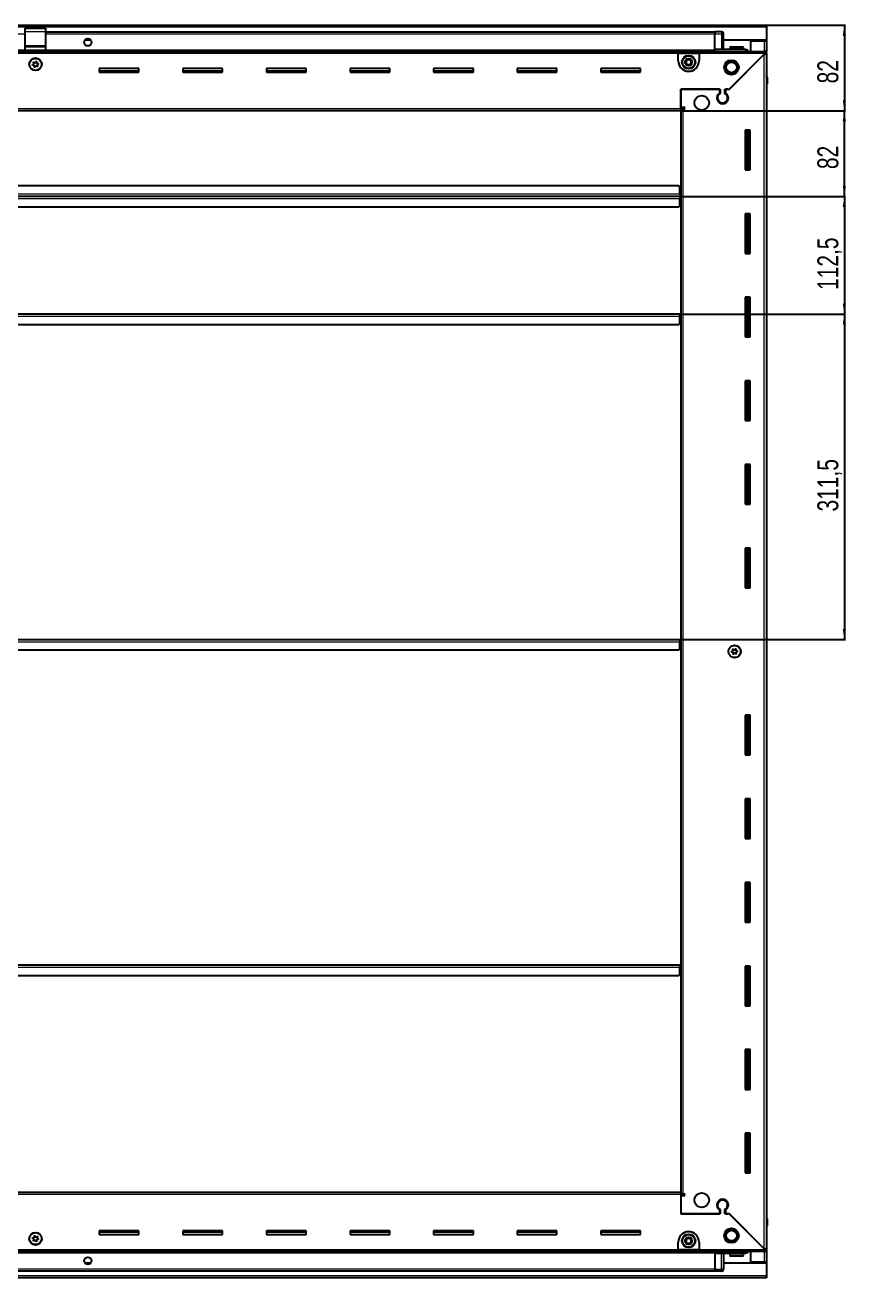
# Model space of a CAD drawing. Header units: millimetres. Extents: x 1219 to 6674, y -1682 to 1935.
# Drawn here: x 5888 to 6674, y 577 to 1776 of the extents above; entities that cross this region are included whole.
import ezdxf

# ---------------------------------------------------------------- set-up
doc = ezdxf.new("R2010")
doc.units = ezdxf.units.MM
doc.layers.add('FORMAT', color=7, linetype='Continuous')
doc.styles.add('SLDTEXTSTYLE0', font='TXT', dxfattribs={"width": 0.75})
doc.dimstyles.new('SLDDIMSTYLE0', dxfattribs={"dimtxt": 20, "dimasz": 10, "dimexe": 0, "dimexo": 0.0625, "dimgap": 5, "dimtad": 2, "dimdec": 1, "dimrnd": 1e-09, "dimzin": 12, "dimdsep": 46, "dimtxsty": 'SLDTEXTSTYLE0', "dimsah": 1, "dimcen": 0.09, "dimadec": 0, "dimazin": 3, "dimtfac": 1, "dimtofl": 0, "dimtmove": 0, "dimatfit": 3, "dimfxl": 0, "dimfrac": 2, "dimtolj": 1, "dimtzin": 12, "dimarcsym": 0})

# ---------------------------------------------------------------- blocks, each defined once
blk = doc.blocks.new('_D_7')
at = {"layer": 'FORMAT'}
for p, q in [((6598, 1775.8), (6673.5, 1775.8)), ((6672.5, 1775.8), (6672.5, 1693.8)), ((6516, 1693.8), (6673.5, 1693.8))]:
    blk.add_line(p, q, dxfattribs=at)
for points in [[(6672.5, 1775.8), (6671, 1765.8), (6674, 1765.8)], [(6672.5, 1693.8), (6674, 1703.8), (6671, 1703.8)]]:
    blk.add_solid(points, dxfattribs=at)
at = {"layer": 'FORMAT', "insert": (6646.7, 1720), "char_height": 20, "attachment_point": 1, "rotation": 90, "style": 'SLDTEXTSTYLE0'}
blk.add_mtext('82', dxfattribs=at)
blk = doc.blocks.new('_D_8')
at = {"layer": 'FORMAT'}
for p, q in [((6516, 1693.8), (6673.5, 1693.8)), ((6672.5, 1611.8), (6672.5, 1693.8)), ((6515, 1611.8), (6673.5, 1611.8))]:
    blk.add_line(p, q, dxfattribs=at)
for points in [[(6672.5, 1693.8), (6671, 1683.8), (6674, 1683.8)], [(6672.5, 1611.8), (6674, 1621.8), (6671, 1621.8)]]:
    blk.add_solid(points, dxfattribs=at)
at = {"layer": 'FORMAT', "insert": (6646.7, 1638), "char_height": 20, "attachment_point": 1, "rotation": 90, "style": 'SLDTEXTSTYLE0'}
blk.add_mtext('82', dxfattribs=at)
blk = doc.blocks.new('_D_9')
at = {"layer": 'FORMAT'}
for p, q in [((6515, 1611.8), (6673.5, 1611.8)), ((6672.5, 1611.8), (6672.5, 1499.3)), ((6515, 1499.3), (6673.5, 1499.3))]:
    blk.add_line(p, q, dxfattribs=at)
for points in [[(6672.5, 1611.8), (6671, 1601.8), (6674, 1601.8)], [(6672.5, 1499.3), (6674, 1509.3), (6671, 1509.3)]]:
    blk.add_solid(points, dxfattribs=at)
at = {"layer": 'FORMAT', "insert": (6646.7, 1522.3), "char_height": 20, "attachment_point": 1, "rotation": 90, "style": 'SLDTEXTSTYLE0'}
blk.add_mtext('112,5', dxfattribs=at)
blk = doc.blocks.new('_D_10')
at = {"layer": 'FORMAT'}
for p, q in [((6515, 1499.3), (6673.5, 1499.3)), ((6672.5, 1499.3), (6672.5, 1187.8)), ((6515, 1187.8), (6673.5, 1187.8))]:
    blk.add_line(p, q, dxfattribs=at)
for points in [[(6672.5, 1499.3), (6671, 1489.3), (6674, 1489.3)], [(6672.5, 1187.8), (6674, 1197.8), (6671, 1197.8)]]:
    blk.add_solid(points, dxfattribs=at)
at = {"layer": 'FORMAT', "insert": (6646.7, 1310.3), "char_height": 20, "attachment_point": 1, "rotation": 90, "style": 'SLDTEXTSTYLE0'}
blk.add_mtext('311,5', dxfattribs=at)

msp = doc.modelspace()

# ---------------------------------------------------------------- linework, layer by layer
at = {"color": 7, "linetype": 'Continuous', "lineweight": 25}
for p, q in [((5199, 1775.82), (6598, 1775.82)), ((6598, 1775.82), (6598, 1773.72)), ((5888.5, 1772.82), (5908.5, 1772.82)), ((5888.5, 1769.56), (5888.5, 1772.82)), ((5888.5, 1756.41), (5888.5, 1769.56)), ((5908.5, 1769.56), (5908.5, 1772.82)), ((5908.5, 1756.41), (5908.5, 1769.56)), ((6548.5, 1769.17), (5908.5, 1769.17)), ((6548.5, 1769.32), (6548.5, 1769.32)), ((6555, 1769.32), (6548.5, 1769.32)), ((6555, 1769.32), (6548.5, 1769.32)), ((6548.5, 1769.32), (6548.5, 1767.32)), ((6548.5, 1752.32), (6548.5, 1767.32)), ((6557, 1767.32), (6557, 1767.32)), ((6557, 1752.32), (6557, 1767.32)), ((6598, 1773.72), (6598, 1761.32)), ((5248.5, 1751.17), (6548.5, 1751.17)), ((5283.5, 1750.57), (6513.5, 1750.57)), ((5888.5, 1755.32), (5888.5, 1756.41)), ((5888.5, 1755.32), (5908.5, 1755.32)), ((5888.5, 1751.82), (5888.5, 1755.32)), ((5888.5, 1751.82), (5908.5, 1751.82)), ((5892.5, 1751.82), (5892.5, 1751.17)), ((5895, 1751.17), (5895, 1751.82)), ((5902, 1751.17), (5902, 1751.82)), ((5904.5, 1751.17), (5904.5, 1751.82)), ((5908.5, 1755.32), (5908.5, 1756.41)), ((5908.5, 1751.82), (5908.5, 1755.32)), ((5951.37, 1761.32), (5945.63, 1761.32)), ((6513.5, 1748.47), (6513.5, 1750.57)), ((6513.5, 1750.57), (6533.5, 1750.57)), ((6533.5, 1750.57), (6597, 1750.57)), ((6533.5, 1750.57), (6533.5, 1748.47)), ((6548.5, 1752.32), (6548.5, 1751.82)), ((6577.5, 1752.32), (6548.5, 1752.32)), ((6548.5, 1752.29), (6548.57, 1750.57)), ((6598, 1761.32), (6557, 1761.32)), ((6563, 1754.22), (6563, 1752.32)), ((6563.8, 1755.02), (6575.2, 1755.02)), ((6576, 1752.32), (6576, 1754.22)), ((6583, 1750.57), (6583, 1760.82)), ((6583, 1760.82), (6595.9, 1760.82)), ((6595.9, 1760.82), (6598, 1760.82)), ((6596.5, 1760.82), (6596.5, 1761.32)), ((6597, 1749.07), (6597, 1750.57)), ((6597, 1750.57), (6598, 1750.57)), ((6598, 1760.82), (6598, 1761.32)), ((6598, 1760.82), (6598, 1750.57)), ((6598, 1749.07), (6598, 1750.57)), ((6513.5, 1749.07), (6533.5, 1749.07)), ((6513.5, 1741.57), (6513.5, 1748.47)), ((6533.5, 1748.47), (6533.5, 1741.57)), ((6595.9, 1747.97), (6561.8, 1713.87)), ((6562.5, 1714.57), (6596.4, 1748.47)), ((6596.5, 1748.57), (6598, 1748.57)), ((6597, 1749.07), (6598, 1749.07)), ((6598, 1749.07), (6598, 1748.57)), ((6598, 1748.57), (6598, 604.07)), ((5997.5, 1734.32), (5959.5, 1734.32)), ((5959.5, 1734.32), (5959.5, 1730.82)), ((5997.5, 1731.57), (5959.5, 1731.57)), ((5959.5, 1730.82), (5997.5, 1730.82)), ((5997.5, 1730.82), (5997.5, 1734.32)), ((6077.5, 1734.32), (6039.5, 1734.32)), ((6039.5, 1734.32), (6039.5, 1730.82)), ((6077.5, 1731.57), (6039.5, 1731.57)), ((6039.5, 1730.82), (6077.5, 1730.82)), ((6077.5, 1730.82), (6077.5, 1734.32)), ((6157.5, 1734.32), (6119.5, 1734.32)), ((6119.5, 1734.32), (6119.5, 1730.82)), ((6157.5, 1731.57), (6119.5, 1731.57)), ((6119.5, 1730.82), (6157.5, 1730.82)), ((6157.5, 1730.82), (6157.5, 1734.32)), ((6237.5, 1734.32), (6199.5, 1734.32)), ((6199.5, 1734.32), (6199.5, 1730.82)), ((6237.5, 1731.57), (6199.5, 1731.57)), ((6199.5, 1730.82), (6237.5, 1730.82)), ((6237.5, 1730.82), (6237.5, 1734.32)), ((6317.5, 1734.32), (6279.5, 1734.32)), ((6279.5, 1734.32), (6279.5, 1730.82)), ((6317.5, 1731.57), (6279.5, 1731.57)), ((6279.5, 1730.82), (6317.5, 1730.82)), ((6317.5, 1730.82), (6317.5, 1734.32)), ((6397.5, 1734.32), (6359.5, 1734.32)), ((6359.5, 1734.32), (6359.5, 1730.82)), ((6397.5, 1731.57), (6359.5, 1731.57)), ((6359.5, 1730.82), (6397.5, 1730.82)), ((6397.5, 1730.82), (6397.5, 1734.32)), ((6477.5, 1734.32), (6439.5, 1734.32)), ((6439.5, 1734.32), (6439.5, 1730.82)), ((6477.5, 1731.57), (6439.5, 1731.57)), ((6439.5, 1730.82), (6477.5, 1730.82)), ((6477.5, 1730.82), (6477.5, 1734.32)), ((6598, 1727.15), (6598, 1727.15)), ((6516, 1714.57), (6553.7, 1714.57)), ((6516, 1695.92), (6516, 1714.57)), ((6516, 1714.57), (6516, 1697.32)), ((6553, 1714.57), (6516, 1714.57)), ((6553, 1714.57), (6553, 1710.68)), ((6553.7, 1714.57), (6553.7, 1710.29)), ((6558.3, 1714.57), (6562.5, 1714.57)), ((6558.3, 1710.29), (6558.3, 1714.57)), ((6561.1, 1714.57), (6559, 1714.57)), ((6559, 1710.68), (6559, 1714.57)), ((6561.8, 1713.87), (6561.1, 1714.57)), ((6598, 1719.32), (6598.5, 1719.32)), ((6598.35, 633.32), (6598.35, 1719.32)), ((6598.5, 1725.82), (6598.5, 1719.32)), ((6598.5, 1719.32), (6598.5, 1725.82)), ((6598.5, 1719.32), (6598.5, 1719.32)), ((6598.5, 1719.32), (6598.5, 1719.32)), ((6516, 1693.82), (5281, 1693.82)), ((6516, 1697.32), (6518.85, 1697.32)), ((6518, 1696.32), (6516, 1696.32)), ((6516, 1695.92), (6516, 1693.82)), ((6516, 1695.32), (6518.1, 1695.32)), ((6516, 1693.82), (6516, 658.82)), ((6518, 1695.32), (6518, 1696.32)), ((6518.85, 1695.32), (6518.1, 1695.32)), ((6558, 1701.71), (6558, 1700.95)), ((6577.5, 1675.32), (6577.5, 1637.32)), ((6582.5, 1675.32), (6577.5, 1675.32)), ((6578.52, 1675.32), (6578.52, 1637.32)), ((6578.56, 1675.32), (6578.56, 1637.32)), ((6580.35, 1675.32), (6580.35, 1637.32)), ((6582.5, 1637.32), (6582.5, 1675.32)), ((6577.5, 1637.32), (6582.5, 1637.32)), ((6514, 1621.82), (5283, 1621.82)), ((6515, 1620.82), (6514, 1621.82)), ((6515, 1613.92), (6515, 1620.82)), ((6515, 1611.82), (5282, 1611.82)), ((6515.25, 1614.67), (6515, 1614.67)), ((6515, 1613.92), (6515, 1611.82)), ((6515, 1611.82), (6515, 1609.72)), ((6515, 1602.82), (6515, 1609.72)), ((6515, 1608.97), (6515.25, 1608.97)), ((6515.25, 1611.82), (6515.25, 1614.67)), ((6515.25, 1608.97), (6515.25, 1611.82)), ((6516, 1611.82), (6515.25, 1611.82)), ((5283, 1601.82), (6514, 1601.82)), ((6514, 1601.82), (6515, 1602.82)), ((6577.5, 1595.32), (6577.5, 1557.32)), ((6582.5, 1595.32), (6577.5, 1595.32)), ((6578.52, 1595.32), (6578.52, 1557.32)), ((6578.56, 1595.32), (6578.56, 1557.32)), ((6580.35, 1595.32), (6580.35, 1557.32)), ((6582.5, 1557.32), (6582.5, 1595.32)), ((6577.5, 1557.32), (6582.5, 1557.32)), ((6577.5, 1515.32), (6577.5, 1477.32)), ((6582.5, 1515.32), (6577.5, 1515.32)), ((6578.52, 1515.32), (6578.52, 1477.32)), ((6578.56, 1515.32), (6578.56, 1477.32)), ((6580.35, 1515.32), (6580.35, 1477.32)), ((6582.5, 1477.32), (6582.5, 1515.32)), ((5282, 1499.32), (6515, 1499.32)), ((6515, 1499.32), (6515, 1497.22)), ((6515.25, 1496.47), (6515.25, 1499.32)), ((6515.25, 1499.32), (6516, 1499.32)), ((5283, 1489.32), (6514, 1489.32)), ((6514, 1489.32), (6515, 1490.32)), ((6515, 1490.32), (6515, 1497.22)), ((6515, 1496.47), (6515.25, 1496.47)), ((6577.5, 1477.32), (6582.5, 1477.32)), ((6577.5, 1435.32), (6577.5, 1397.32)), ((6582.5, 1435.32), (6577.5, 1435.32)), ((6578.52, 1435.32), (6578.52, 1397.32)), ((6578.56, 1435.32), (6578.56, 1397.32)), ((6580.35, 1435.32), (6580.35, 1397.32)), ((6582.5, 1397.32), (6582.5, 1435.32)), ((6577.5, 1397.32), (6582.5, 1397.32)), ((6577.5, 1355.32), (6577.5, 1317.32)), ((6582.5, 1355.32), (6577.5, 1355.32)), ((6578.52, 1355.32), (6578.52, 1317.32)), ((6578.56, 1355.32), (6578.56, 1317.32)), ((6580.35, 1355.32), (6580.35, 1317.32)), ((6582.5, 1317.32), (6582.5, 1355.32)), ((6577.5, 1317.32), (6582.5, 1317.32)), ((6577.5, 1275.32), (6577.5, 1237.32)), ((6582.5, 1275.32), (6577.5, 1275.32)), ((6578.52, 1275.32), (6578.52, 1237.32)), ((6578.56, 1275.32), (6578.56, 1237.32)), ((6580.35, 1275.32), (6580.35, 1237.32)), ((6582.5, 1237.32), (6582.5, 1275.32)), ((6577.5, 1237.32), (6582.5, 1237.32)), ((5282, 1187.82), (6515, 1187.82)), ((6515, 1187.82), (6515, 1185.72)), ((6515.25, 1184.97), (6515.25, 1187.82)), ((6515.25, 1187.82), (6516, 1187.82)), ((5283, 1177.82), (6514, 1177.82)), ((6514, 1177.82), (6515, 1178.82)), ((6515, 1178.82), (6515, 1185.72)), ((6515, 1184.97), (6515.25, 1184.97)), ((6577.5, 1115.32), (6577.5, 1077.32)), ((6582.5, 1115.32), (6577.5, 1115.32)), ((6578.52, 1115.32), (6578.52, 1077.32)), ((6578.56, 1115.32), (6578.56, 1077.32)), ((6580.35, 1115.32), (6580.35, 1077.32)), ((6582.5, 1077.32), (6582.5, 1115.32)), ((6577.5, 1077.32), (6582.5, 1077.32)), ((6577.5, 1035.32), (6577.5, 997.32)), ((6582.5, 1035.32), (6577.5, 1035.32)), ((6578.52, 1035.32), (6578.52, 997.32)), ((6578.56, 1035.32), (6578.56, 997.32)), ((6580.35, 1035.32), (6580.35, 997.32)), ((6582.5, 997.32), (6582.5, 1035.32)), ((6577.5, 997.32), (6582.5, 997.32)), ((6577.5, 955.32), (6577.5, 917.32)), ((6582.5, 955.32), (6577.5, 955.32)), ((6578.52, 955.32), (6578.52, 917.32)), ((6578.56, 955.32), (6578.56, 917.32)), ((6580.35, 955.32), (6580.35, 917.32)), ((6582.5, 917.32), (6582.5, 955.32)), ((6577.5, 917.32), (6582.5, 917.32)), ((5282, 876.32), (6515, 876.32)), ((6515, 876.32), (6515, 874.22)), ((6515.25, 873.47), (6515.25, 876.32)), ((6515.25, 876.32), (6516, 876.32)), ((6577.5, 875.32), (6577.5, 837.32)), ((6582.5, 875.32), (6577.5, 875.32)), ((6578.52, 875.32), (6578.52, 837.32)), ((6578.56, 875.32), (6578.56, 837.32)), ((6580.35, 875.32), (6580.35, 837.32)), ((6582.5, 837.32), (6582.5, 875.32)), ((5283, 866.32), (6514, 866.32)), ((6514, 866.32), (6515, 867.32)), ((6515, 867.32), (6515, 874.22)), ((6515, 873.47), (6515.25, 873.47)), ((6577.5, 837.32), (6582.5, 837.32)), ((6577.5, 795.32), (6577.5, 757.32)), ((6582.5, 795.32), (6577.5, 795.32)), ((6578.52, 795.32), (6578.52, 757.32)), ((6578.56, 795.32), (6578.56, 757.32)), ((6580.35, 795.32), (6580.35, 757.32)), ((6582.5, 757.32), (6582.5, 795.32)), ((6577.5, 757.32), (6582.5, 757.32)), ((6577.5, 715.32), (6577.5, 677.32)), ((6582.5, 715.32), (6577.5, 715.32)), ((6578.52, 715.32), (6578.52, 677.32)), ((6578.56, 715.32), (6578.56, 677.32)), ((6580.35, 715.32), (6580.35, 677.32)), ((6582.5, 677.32), (6582.5, 715.32)), ((6577.5, 677.32), (6582.5, 677.32)), ((5281, 658.82), (6516, 658.82)), ((6516, 658.82), (6516, 656.72)), ((6518.1, 657.32), (6516, 657.32)), ((6516, 656.72), (6516, 638.07)), ((6516, 656.32), (6518, 656.32)), ((6516, 655.32), (6516, 638.07)), ((6518.85, 655.32), (6516, 655.32)), ((6518, 656.32), (6518, 657.32)), ((6518.1, 657.32), (6518.85, 657.32)), ((6558, 651.7), (6558, 650.94)), ((6553.7, 638.07), (6516, 638.07)), ((6516, 638.07), (6553, 638.07)), ((6553, 641.96), (6553, 638.07)), ((6553.7, 642.36), (6553.7, 638.07)), ((6558.3, 638.07), (6558.3, 642.36)), ((6562.5, 638.07), (6558.3, 638.07)), ((6559, 638.07), (6559, 641.96)), ((6559, 638.07), (6561.1, 638.07)), ((6561.1, 638.07), (6561.8, 638.77)), ((6561.8, 638.77), (6595.9, 604.67)), ((6596.4, 604.17), (6562.5, 638.07)), ((6598, 633.32), (6598.5, 633.32)), ((6598.5, 633.32), (6598.5, 633.32)), ((6598.5, 626.82), (6598.5, 633.32)), ((6598.5, 633.32), (6598.5, 626.82)), ((5997.5, 621.82), (5959.5, 621.82)), ((5959.5, 621.82), (5959.5, 618.32)), ((5959.5, 621.07), (5997.5, 621.07)), ((5959.5, 618.32), (5997.5, 618.32)), ((5997.5, 618.32), (5997.5, 621.82)), ((6077.5, 621.82), (6039.5, 621.82)), ((6039.5, 621.82), (6039.5, 618.32)), ((6039.5, 621.07), (6077.5, 621.07)), ((6039.5, 618.32), (6077.5, 618.32)), ((6077.5, 618.32), (6077.5, 621.82)), ((6157.5, 621.82), (6119.5, 621.82)), ((6119.5, 621.82), (6119.5, 618.32)), ((6119.5, 621.07), (6157.5, 621.07)), ((6119.5, 618.32), (6157.5, 618.32)), ((6157.5, 618.32), (6157.5, 621.82)), ((6237.5, 621.82), (6199.5, 621.82)), ((6199.5, 621.82), (6199.5, 618.32)), ((6199.5, 621.07), (6237.5, 621.07)), ((6199.5, 618.32), (6237.5, 618.32)), ((6237.5, 618.32), (6237.5, 621.82)), ((6317.5, 621.82), (6279.5, 621.82)), ((6279.5, 621.82), (6279.5, 618.32)), ((6279.5, 621.07), (6317.5, 621.07)), ((6279.5, 618.32), (6317.5, 618.32)), ((6317.5, 618.32), (6317.5, 621.82)), ((6397.5, 621.82), (6359.5, 621.82)), ((6359.5, 621.82), (6359.5, 618.32)), ((6359.5, 621.07), (6397.5, 621.07)), ((6359.5, 618.32), (6397.5, 618.32)), ((6397.5, 618.32), (6397.5, 621.82)), ((6477.5, 621.82), (6439.5, 621.82)), ((6439.5, 621.82), (6439.5, 618.32)), ((6439.5, 621.07), (6477.5, 621.07)), ((6439.5, 618.32), (6477.5, 618.32)), ((6477.5, 618.32), (6477.5, 621.82)), ((6548.5, 601.47), (5248.5, 601.47)), ((6513.5, 602.07), (5283.5, 602.07)), ((6513.5, 604.17), (6513.5, 611.07)), ((6513.5, 602.07), (6513.5, 604.17)), ((6533.5, 603.57), (6513.5, 603.57)), ((6533.5, 602.07), (6513.5, 602.07)), ((6533.5, 611.07), (6533.5, 604.17)), ((6533.5, 604.17), (6533.5, 602.07)), ((6597, 602.07), (6533.5, 602.07)), ((6548.57, 602.07), (6548.5, 600.36)), ((6548.5, 600.32), (6548.5, 600.82)), ((6577.5, 600.32), (6548.5, 600.32)), ((6548.5, 600.32), (6548.5, 585.32)), ((6557, 600.32), (6557, 585.32)), ((6563, 600.32), (6563, 598.42)), ((6576, 598.42), (6576, 600.32)), ((6583, 591.82), (6583, 602.07)), ((6596.5, 604.07), (6598, 604.07)), ((6597, 603.57), (6597, 602.07)), ((6598, 603.57), (6597, 603.57)), ((6598, 602.07), (6597, 602.07)), ((6598, 604.07), (6598, 603.57)), ((6598, 603.57), (6598, 602.07)), ((6598, 602.07), (6598, 591.82)), ((5945.63, 591.32), (5951.37, 591.32)), ((6557, 591.32), (6598, 591.32)), ((6570.79, 597.62), (6563.8, 597.62)), ((6575.2, 597.62), (6570.79, 597.62)), ((6595.9, 591.82), (6583, 591.82)), ((6598, 591.82), (6595.9, 591.82)), ((6596.5, 591.32), (6596.5, 591.82)), ((6598, 591.32), (6598, 591.82)), ((6598, 591.32), (6598, 578.92)), ((6598, 576.82), (5199, 576.82)), ((5248.5, 583.47), (6548.5, 583.47)), ((6548.5, 583.32), (6548.5, 585.32)), ((6555, 583.32), (6548.5, 583.32)), ((6548.5, 583.32), (6548.5, 583.32)), ((6548.5, 583.32), (6548.5, 583.32)), ((6555, 583.32), (6548.5, 583.32)), ((6556.32, 583.82), (6556.32, 583.82)), ((6598, 578.92), (6598, 576.82))]:
    msp.add_line(p, q, dxfattribs=at)
at = {"color": 8, "linetype": 'Continuous', "lineweight": 18}
for p, q in [((6598, 1773.72), (5199, 1773.72)), ((5888.5, 1767.17), (5248.5, 1767.17)), ((5888.5, 1769.56), (5908.5, 1769.56)), ((6548.5, 1767.17), (5908.5, 1767.17)), ((6548.5, 1767.32), (6555, 1767.32)), ((6555, 1769.32), (6555, 1767.32)), ((6557, 1767.32), (6555, 1767.32)), ((6555, 1767.32), (6555, 1752.32)), ((5888.5, 1751.82), (5248.5, 1751.82)), ((6548.5, 1750.59), (5248.5, 1750.59)), ((5888.5, 1756.41), (5908.5, 1756.41)), ((5894.5, 1751.17), (5894.5, 1751.82)), ((5902.5, 1751.17), (5902.5, 1751.82)), ((6548.5, 1751.82), (5908.5, 1751.82)), ((6563, 1754.22), (6576, 1754.22)), ((6595.9, 1761.32), (6595.9, 1760.82)), ((6595.9, 1760.82), (6595.9, 1750.57)), ((6513.5, 1748.47), (5283.5, 1748.47)), ((6513.5, 1748.47), (6533.5, 1748.47)), ((6596.4, 1748.47), (6533.5, 1748.47)), ((6595.9, 604.67), (6595.9, 1747.97)), ((6598, 1725.82), (6598.5, 1725.82)), ((5281, 1695.92), (6516, 1695.92)), ((6518.1, 1695.32), (6518.1, 657.32)), ((6579.76, 1637.32), (6579.76, 1675.32)), ((6581, 1637.32), (6581, 1675.32)), ((6515, 1613.92), (5282, 1613.92)), ((5282, 1609.72), (6515, 1609.72)), ((6579.76, 1557.32), (6579.76, 1595.32)), ((6581, 1557.32), (6581, 1595.32)), ((6579.76, 1477.32), (6579.76, 1515.32)), ((6581, 1477.32), (6581, 1515.32)), ((5282, 1497.22), (6515, 1497.22)), ((6579.76, 1397.32), (6579.76, 1435.32)), ((6581, 1397.32), (6581, 1435.32)), ((6579.76, 1317.32), (6579.76, 1355.32)), ((6581, 1317.32), (6581, 1355.32)), ((6579.76, 1237.32), (6579.76, 1275.32)), ((6581, 1237.32), (6581, 1275.32)), ((5282, 1185.72), (6515, 1185.72)), ((6579.76, 1077.32), (6579.76, 1115.32)), ((6581, 1077.32), (6581, 1115.32)), ((6579.76, 997.32), (6579.76, 1035.32)), ((6581, 997.32), (6581, 1035.32)), ((6579.76, 917.32), (6579.76, 955.32)), ((6581, 917.32), (6581, 955.32)), ((6579.76, 837.32), (6579.76, 875.32)), ((6581, 837.32), (6581, 875.32)), ((5282, 874.22), (6515, 874.22)), ((6579.76, 757.32), (6579.76, 795.32)), ((6581, 757.32), (6581, 795.32)), ((6579.76, 677.32), (6579.76, 715.32)), ((6581, 677.32), (6581, 715.32)), ((6516, 656.72), (5281, 656.72)), ((6598, 626.82), (6598.5, 626.82)), ((5248.5, 602.06), (6548.5, 602.06)), ((5248.5, 600.82), (6548.5, 600.82)), ((5283.5, 604.17), (6513.5, 604.17)), ((6533.5, 604.17), (6513.5, 604.17)), ((6533.5, 604.17), (6596.4, 604.17)), ((6555, 585.32), (6555, 600.32)), ((6595.9, 602.07), (6595.9, 591.82)), ((6570.97, 598.42), (6563, 598.42)), ((6576, 598.42), (6570.97, 598.42)), ((6595.9, 591.82), (6595.9, 591.32)), ((6598, 578.92), (5199, 578.92)), ((5248.5, 585.47), (6548.5, 585.47)), ((6548.5, 585.32), (6555, 585.32)), ((6557, 585.32), (6555, 585.32)), ((6555, 583.32), (6555, 585.32))]:
    msp.add_line(p, q, dxfattribs=at)
at = {"color": 7, "linetype": 'Continuous', "lineweight": 25}
for centre, radius in [((5948.5, 1759.32), 3.5), ((5898.5, 1738.32), 6), ((5898.5, 1738.17), 5.79), ((5898.5, 1738.17), 1.85), ((6523.5, 1740.32), 6.5), ((6523.5, 1740.32), 3.46), ((6564.5, 1735.32), 7), ((6564.5, 1735.32), 6.02), ((6564.5, 1735.32), 5.1), ((6536, 1701.32), 7), ((6567.5, 1176.32), 6), ((6567.35, 1176.32), 5.79), ((6567.35, 1176.32), 1.85), ((6536, 651.32), 7), ((6564.5, 617.32), 7), ((5898.5, 614.32), 6), ((5898.5, 614.47), 5.79), ((5898.5, 614.47), 1.85), ((6523.5, 612.32), 6.5), ((6523.5, 612.32), 3.46), ((6564.5, 617.32), 6.02), ((6564.5, 617.32), 5.1), ((5948.5, 593.32), 3.5)]:
    msp.add_circle(centre, radius, dxfattribs=at)
at = {"color": 8, "linetype": 'Continuous', "lineweight": 18}
for centre in [(6523.5, 1740.32), (6523.5, 612.32)]:
    msp.add_circle(centre, 5.7, dxfattribs=at)
at = {"color": 7, "linetype": 'Continuous', "lineweight": 25}
for centre, radius, start, end in [((6555, 1767.32), 2, 0, 90), ((6555, 1767.32), 2, 0, 90), ((6557.2, 1752.52), 0.2, 180, 270), ((6563.8, 1754.22), 0.8, 90, 180), ((6575.2, 1754.22), 0.8, 0, 90), ((6523.5, 1741.57), 10, 180, 270), ((6523.5, 1740.32), 2.5, 160.11158, 220.11158), ((6523.5, 1740.32), 2.5, 100.11158, 160.11158), ((6523.5, 1740.32), 2.5, 220.11158, 280.11158), ((6523.5, 1740.32), 2.5, 40.11158, 100.11158), ((6523.5, 1741.57), 10, 270, 0), ((6523.5, 1740.32), 2.5, 280.11158, 340.11158), ((6523.5, 1740.32), 2.5, 340.11158, 40.11158), ((6596.5, 1725.82), 2, 33.94202, 41.40962), ((6596.5, 1725.82), 2, 0, 41.40962), ((6596.5, 1725.82), 2, 360, 18.58003), ((6556, 1706.07), 5.5, 123.05573, 56.94427), ((6556, 1706.07), 4.8, 118.63099, 61.36901), ((6518.85, 1696.32), 1, 270, 90), ((6518.85, 656.32), 1, 270, 90), ((6556, 646.57), 5.5, 303.05573, 236.94427), ((6556, 646.57), 4.8, 298.63099, 241.36901), ((6596.5, 626.82), 2, 318.59038, 0), ((6523.5, 611.07), 10, 90, 180), ((6523.5, 612.32), 2.5, 147.04236, 207.04236), ((6523.5, 612.32), 2.5, 87.04236, 147.04236), ((6523.5, 611.07), 10, 0, 90), ((6523.5, 612.32), 2.5, 27.04236, 87.04236), ((6523.5, 612.32), 2.5, 327.04236, 27.04236), ((6523.5, 612.32), 2.5, 207.04236, 267.04236), ((6523.5, 612.32), 2.5, 267.04236, 327.04236), ((6557.2, 600.12), 0.2, 90, 180), ((6563.8, 598.42), 0.8, 180, 270), ((6575.2, 598.42), 0.8, 270, 0), ((6555, 585.32), 2, 270, 0), ((6555, 585.32), 2, 270, 288.58003), ((6555, 585.32), 2, 303.94202, 311.40962)]:
    msp.add_arc(centre, radius, start, end, dxfattribs=at)
for points, knots in [([(6548.5, 1752.32), (6548.5, 1752.29), (6548.5, 1752.21), (6548.5, 1751.59), (6548.5, 1751.03), (6548.5, 1750.66), (6548.5, 1750.65)], [0, 0, 0, 0, 0.3302662, 0.6605324, 0.9907986, 1, 1, 1, 1]), ([(6580.71, 1750.57), (6580.59, 1750.77), (6580.21, 1751.42), (6579.05, 1752.13), (6578.02, 1752.26), (6577.5, 1752.32)], [0, 0, 0, 0, 0.18224985, 0.59112493, 1, 1, 1, 1]), ([(6597, 1750.57), (6596.95, 1750.55), (6596.86, 1750.49), (6596.73, 1750.1), (6596.6, 1749.54), (6596.49, 1748.96), (6596.42, 1748.6), (6596.4, 1748.47)], [0, 0, 0, 0, 0.2302553, 0.4485219, 0.6667858, 0.8850496, 1, 1, 1, 1]), ([(5896.61, 1740.24), (5896.61, 1740.23), (5896.59, 1740.21), (5896.58, 1740.15), (5896.59, 1740.01), (5896.69, 1739.64), (5896.83, 1739.11), (5896.66, 1738.5), (5896.3, 1738.13), (5896, 1737.88), (5895.82, 1737.72), (5895.77, 1737.64), (5895.76, 1737.6), (5895.76, 1737.57), (5895.78, 1737.54), (5895.83, 1737.49), (5896.08, 1737.39), (5896.55, 1737.29), (5897.19, 1736.98), (5897.44, 1736.31), (5897.5, 1735.84), (5897.57, 1735.58), (5897.61, 1735.53), (5897.64, 1735.51), (5897.67, 1735.5), (5897.71, 1735.51), (5897.74, 1735.52), (5897.81, 1735.57), (5897.98, 1735.72), (5898.25, 1735.99), (5898.66, 1736.31), (5899.28, 1736.42), (5899.79, 1736.23), (5900.16, 1736.1), (5900.3, 1736.07), (5900.36, 1736.09), (5900.39, 1736.1), (5900.41, 1736.13), (5900.42, 1736.19), (5900.41, 1736.34), (5900.31, 1736.71), (5900.17, 1737.23), (5900.34, 1737.84), (5900.7, 1738.21), (5901, 1738.46), (5901.18, 1738.63), (5901.23, 1738.71), (5901.24, 1738.75), (5901.23, 1738.78), (5901.22, 1738.81), (5901.16, 1738.85), (5900.92, 1738.95), (5900.45, 1739.06), (5899.81, 1739.37), (5899.56, 1740.03), (5899.5, 1740.51), (5899.43, 1740.76), (5899.39, 1740.82), (5899.36, 1740.84), (5899.33, 1740.85), (5899.29, 1740.84), (5899.25, 1740.82), (5899.18, 1740.78), (5899.02, 1740.63), (5898.75, 1740.36), (5898.34, 1740.04), (5897.72, 1739.93), (5897.21, 1740.11), (5896.84, 1740.25), (5896.7, 1740.27), (5896.64, 1740.26), (5896.62, 1740.25), (5896.61, 1740.24)], [0, 0, 0, 0, 0.0020087, 0.00442, 0.0093647, 0.0255282, 0.0677053, 0.0957862, 0.1246456, 0.1503415, 0.1605194, 0.1633943, 0.1656965, 0.1672448, 0.1688741, 0.1707699, 0.1786058, 0.2119941, 0.2499945, 0.2879948, 0.3213831, 0.329219, 0.3311148, 0.3327441, 0.3342924, 0.3362166, 0.3385353, 0.3413178, 0.349662, 0.3753578, 0.4042173, 0.4322982, 0.4744753, 0.4906388, 0.4966691, 0.49844, 0.5, 0.5020087, 0.50442, 0.5093647, 0.5255282, 0.5677053, 0.5957862, 0.6246456, 0.6503415, 0.6605194, 0.6633943, 0.6656965, 0.6672448, 0.6688741, 0.6707699, 0.6786058, 0.7119941, 0.7499945, 0.7879948, 0.8213831, 0.829219, 0.8311148, 0.8327441, 0.8342924, 0.8362166, 0.8385353, 0.8413178, 0.849662, 0.8753578, 0.9042173, 0.9322982, 0.9744753, 0.9906388, 0.9966691, 0.99844, 1, 1, 1, 1]), ([(6520.66, 1739.82), (6520.7, 1739.93), (6520.9, 1740.5), (6521.24, 1741.43), (6521.52, 1742.21), (6521.64, 1742.53)], [0, 0, 0, 0, 0.1331247, 0.6370994, 1, 1, 1, 1]), ([(6522.52, 1737.61), (6522.19, 1738), (6521.56, 1738.74), (6520.95, 1739.48), (6520.66, 1739.82)], [0, 0, 0, 0, 0.5346859, 1, 1, 1, 1]), ([(6521.64, 1742.53), (6522.15, 1742.62), (6523.1, 1742.79), (6524.04, 1742.96), (6524.48, 1743.04)], [0, 0, 0, 0, 0.5346859, 1, 1, 1, 1]), ([(6524.48, 1743.04), (6524.81, 1742.64), (6525.44, 1741.91), (6526.05, 1741.17), (6526.34, 1740.83)], [0, 0, 0, 0, 0.5346859, 1, 1, 1, 1]), ([(6526.34, 1740.83), (6526.22, 1740.51), (6525.94, 1739.73), (6525.61, 1738.8), (6525.4, 1738.23), (6525.36, 1738.12)], [0, 0, 0, 0, 0.3629006, 0.8668753, 1, 1, 1, 1]), ([(6595.9, 1747.97), (6596.15, 1748.02), (6596.65, 1748.11), (6597.29, 1748.24), (6597.75, 1748.37), (6597.97, 1748.48), (6597.99, 1748.55), (6598, 1748.57)], [0, 0, 0, 0, 0.2302553, 0.4485219, 0.6667858, 0.8850496, 1, 1, 1, 1]), ([(6525.36, 1738.12), (6524.85, 1738.03), (6523.9, 1737.86), (6522.96, 1737.69), (6522.52, 1737.61)], [0, 0, 0, 0, 0.5346859, 1, 1, 1, 1]), ([(6565.71, 1178.6), (6565.7, 1178.59), (6565.69, 1178.57), (6565.67, 1178.51), (6565.66, 1178.37), (6565.72, 1177.98), (6565.8, 1177.45), (6565.56, 1176.86), (6565.16, 1176.53), (6564.83, 1176.32), (6564.64, 1176.18), (6564.58, 1176.11), (6564.56, 1176.07), (6564.56, 1176.03), (6564.58, 1176), (6564.62, 1175.95), (6564.86, 1175.82), (6565.31, 1175.67), (6565.91, 1175.29), (6566.08, 1174.6), (6566.09, 1174.12), (6566.13, 1173.86), (6566.17, 1173.8), (6566.19, 1173.77), (6566.22, 1173.76), (6566.26, 1173.76), (6566.3, 1173.78), (6566.37, 1173.81), (6566.56, 1173.94), (6566.85, 1174.18), (6567.29, 1174.46), (6567.92, 1174.49), (6568.41, 1174.25), (6568.76, 1174.08), (6568.9, 1174.03), (6568.96, 1174.04), (6568.99, 1174.05), (6569.01, 1174.08), (6569.03, 1174.14), (6569.03, 1174.28), (6568.98, 1174.66), (6568.9, 1175.2), (6569.14, 1175.79), (6569.54, 1176.11), (6569.87, 1176.33), (6570.06, 1176.47), (6570.12, 1176.54), (6570.14, 1176.58), (6570.14, 1176.61), (6570.12, 1176.64), (6570.08, 1176.7), (6569.84, 1176.82), (6569.39, 1176.98), (6568.79, 1177.36), (6568.62, 1178.05), (6568.61, 1178.53), (6568.57, 1178.79), (6568.53, 1178.85), (6568.51, 1178.87), (6568.48, 1178.88), (6568.44, 1178.88), (6568.4, 1178.87), (6568.33, 1178.83), (6568.14, 1178.7), (6567.84, 1178.46), (6567.41, 1178.19), (6566.78, 1178.15), (6566.29, 1178.4), (6565.94, 1178.57), (6565.8, 1178.61), (6565.74, 1178.61), (6565.72, 1178.6), (6565.71, 1178.6)], [0, 0, 0, 0, 0.0020087, 0.00442, 0.0093647, 0.0255282, 0.0677053, 0.0957862, 0.1246456, 0.1503415, 0.1605194, 0.1633943, 0.1656965, 0.1672448, 0.1688741, 0.1707699, 0.1786058, 0.2119941, 0.2499945, 0.2879948, 0.3213831, 0.329219, 0.3311148, 0.3327441, 0.3342924, 0.3362166, 0.3385353, 0.3413178, 0.349662, 0.3753578, 0.4042173, 0.4322982, 0.4744753, 0.4906388, 0.4966691, 0.49844, 0.5, 0.5020087, 0.50442, 0.5093647, 0.5255282, 0.5677053, 0.5957862, 0.6246456, 0.6503415, 0.6605194, 0.6633943, 0.6656965, 0.6672448, 0.6688741, 0.6707699, 0.6786058, 0.7119941, 0.7499945, 0.7879948, 0.8213831, 0.829219, 0.8311148, 0.8327441, 0.8342924, 0.8362166, 0.8385353, 0.8413178, 0.849662, 0.8753578, 0.9042173, 0.9322982, 0.9744753, 0.9906388, 0.9966691, 0.99844, 1, 1, 1, 1]), ([(5896.61, 612.4), (5896.63, 612.4), (5896.65, 612.38), (5896.71, 612.38), (5896.85, 612.4), (5897.21, 612.54), (5897.72, 612.72), (5898.34, 612.61), (5898.75, 612.29), (5899.02, 612.01), (5899.2, 611.85), (5899.29, 611.81), (5899.33, 611.8), (5899.36, 611.81), (5899.39, 611.83), (5899.43, 611.88), (5899.5, 612.14), (5899.56, 612.61), (5899.81, 613.28), (5900.45, 613.59), (5900.92, 613.69), (5901.16, 613.79), (5901.22, 613.84), (5901.23, 613.87), (5901.24, 613.9), (5901.23, 613.93), (5901.21, 613.97), (5901.16, 614.04), (5900.99, 614.19), (5900.7, 614.43), (5900.34, 614.8), (5900.17, 615.41), (5900.31, 615.94), (5900.41, 616.32), (5900.42, 616.47), (5900.4, 616.52), (5900.38, 616.55), (5900.35, 616.56), (5900.29, 616.57), (5900.15, 616.54), (5899.79, 616.41), (5899.28, 616.23), (5898.66, 616.34), (5898.25, 616.66), (5897.97, 616.94), (5897.8, 617.09), (5897.71, 617.14), (5897.67, 617.15), (5897.64, 617.14), (5897.61, 617.12), (5897.57, 617.06), (5897.5, 616.81), (5897.44, 616.33), (5897.19, 615.67), (5896.55, 615.36), (5896.08, 615.25), (5895.83, 615.15), (5895.78, 615.11), (5895.76, 615.08), (5895.76, 615.05), (5895.77, 615.01), (5895.79, 614.98), (5895.84, 614.91), (5896.01, 614.76), (5896.3, 614.52), (5896.66, 614.14), (5896.83, 613.53), (5896.69, 613.01), (5896.59, 612.63), (5896.58, 612.48), (5896.59, 612.43), (5896.61, 612.41), (5896.61, 612.4)], [0, 0, 0, 0, 0.0020087, 0.00442, 0.0093647, 0.0255282, 0.0677053, 0.0957862, 0.1246456, 0.1503415, 0.1605194, 0.1633943, 0.1656965, 0.1672448, 0.1688741, 0.1707699, 0.1786058, 0.2119941, 0.2499945, 0.2879948, 0.3213831, 0.329219, 0.3311148, 0.3327441, 0.3342924, 0.3362166, 0.3385353, 0.3413178, 0.349662, 0.3753578, 0.4042173, 0.4322982, 0.4744753, 0.4906388, 0.4966691, 0.49844, 0.5, 0.5020087, 0.50442, 0.5093647, 0.5255282, 0.5677053, 0.5957862, 0.6246456, 0.6503415, 0.6605194, 0.6633943, 0.6656965, 0.6672448, 0.6688741, 0.6707699, 0.6786058, 0.7119941, 0.7499945, 0.7879948, 0.8213831, 0.829219, 0.8311148, 0.8327441, 0.8342924, 0.8362166, 0.8385353, 0.8413178, 0.849662, 0.8753578, 0.9042173, 0.9322982, 0.9744753, 0.9906388, 0.9966691, 0.99844, 1, 1, 1, 1]), ([(6520.62, 612.47), (6520.9, 612.91), (6521.42, 613.71), (6521.94, 614.52), (6522.19, 614.89)], [0, 0, 0, 0, 0.5346859, 1, 1, 1, 1]), ([(6521.93, 609.9), (6521.69, 610.36), (6521.26, 611.22), (6520.82, 612.07), (6520.62, 612.47)], [0, 0, 0, 0, 0.5346859, 1, 1, 1, 1]), ([(6522.19, 614.89), (6522.31, 614.89), (6522.91, 614.86), (6523.9, 614.81), (6524.73, 614.76), (6525.07, 614.75)], [0, 0, 0, 0, 0.13312467, 0.63709944, 1, 1, 1, 1]), ([(6526.38, 612.17), (6526.1, 611.74), (6525.58, 610.93), (6525.05, 610.13), (6524.81, 609.75)], [0, 0, 0, 0, 0.5346859, 1, 1, 1, 1]), ([(6525.07, 614.75), (6525.3, 614.29), (6525.74, 613.43), (6526.18, 612.57), (6526.38, 612.17)], [0, 0, 0, 0, 0.5346859, 1, 1, 1, 1]), ([(6524.81, 609.75), (6524.47, 609.77), (6523.65, 609.81), (6522.65, 609.86), (6522.05, 609.89), (6521.93, 609.9)], [0, 0, 0, 0, 0.36290056, 0.86687533, 1, 1, 1, 1]), ([(6548.5, 600.32), (6548.5, 600.36), (6548.5, 600.44), (6548.5, 601.05), (6548.5, 601.63), (6548.5, 602.03), (6548.5, 602.06)], [0, 0, 0, 0, 0.32427882, 0.64855764, 0.97283646, 1, 1, 1, 1]), ([(6580.71, 602.07), (6580.59, 601.87), (6580.21, 601.22), (6579.05, 600.51), (6578.02, 600.39), (6577.5, 600.32)], [0, 0, 0, 0, 0.18224985, 0.59112493, 1, 1, 1, 1]), ([(6598, 604.07), (6597.97, 604.12), (6597.92, 604.21), (6597.53, 604.34), (6596.97, 604.47), (6596.39, 604.58), (6596.03, 604.65), (6595.9, 604.67)], [0, 0, 0, 0, 0.2302553, 0.4485219, 0.6667858, 0.8850496, 1, 1, 1, 1]), ([(6596.4, 604.17), (6596.45, 603.92), (6596.54, 603.43), (6596.67, 602.79), (6596.8, 602.32), (6596.91, 602.1), (6596.98, 602.08), (6597, 602.07)], [0, 0, 0, 0, 0.23025534, 0.4485219, 0.6667858, 0.88504963, 1, 1, 1, 1])]:
    msp.add_open_spline(points, degree=3, knots=knots, dxfattribs=at)
at = {"color": 8, "linetype": 'Continuous', "lineweight": 18}
for points in [[(6577.5, 1752.32), (6577.5, 1752.28), (6577.5, 1752.2), (6577.5, 1751.77), (6577.5, 1751.31), (6577.5, 1750.9), (6577.5, 1750.63), (6577.5, 1750.57)], [(6577.5, 600.32), (6577.5, 600.37), (6577.5, 600.44), (6577.5, 600.88), (6577.5, 601.33), (6577.5, 601.75), (6577.5, 602.02), (6577.5, 602.07)]]:
    msp.add_open_spline(points, degree=3, knots=[0, 0, 0, 0, 0.3597529, 0.5534142, 0.7511852, 0.9489563, 1, 1, 1, 1], dxfattribs=at)
at = {"color": 7, "linetype": 'Continuous', "lineweight": 25}
for points in [[(6595.9, 1747.97), (6595.98, 1748.02), (6596.14, 1748.12), (6596.33, 1748.27), (6596.47, 1748.42), (6596.49, 1748.52), (6596.5, 1748.57)], [(6597, 1749.07), (6596.95, 1749.06), (6596.85, 1749.05), (6596.7, 1748.91), (6596.55, 1748.71), (6596.45, 1748.55), (6596.4, 1748.47)], [(6596.5, 604.07), (6596.49, 604.12), (6596.47, 604.22), (6596.33, 604.37), (6596.14, 604.52), (6595.98, 604.62), (6595.9, 604.67)], [(6596.4, 604.17), (6596.45, 604.09), (6596.55, 603.94), (6596.7, 603.74), (6596.85, 603.6), (6596.95, 603.58), (6597, 603.57)]]:
    msp.add_open_spline(points, degree=3, dxfattribs=at)

# ---------------------------------------------------------------- dimensions: what is measured, and where the dimension line sits
at = {"layer": 'FORMAT'}
for base, p1, p2, picture, middle in [((6672.5, 1693.82), (6598, 1775.82), (6516, 1693.82), '_D_7', (6672.5, 1734.82)), ((6672.5, 1693.82), (6515, 1611.82), (6516, 1693.82), '_D_8', (6672.5, 1652.82)), ((6672.5, 1499.32), (6515, 1611.82), (6515, 1499.32), '_D_9', (6672.5, 1555.57)), ((6672.5, 1187.82), (6515, 1499.32), (6515, 1187.82), '_D_10', (6672.5, 1343.57))]:
    dim = msp.add_linear_dim(base=base, p1=p1, p2=p2, angle=90, dimstyle='SLDDIMSTYLE0', dxfattribs=at)
    dim.commit()
    dim.dimension.update_dxf_attribs({"geometry": picture, "text_midpoint": middle, "dimtype": 160})

doc.saveas('drawing.dxf')
